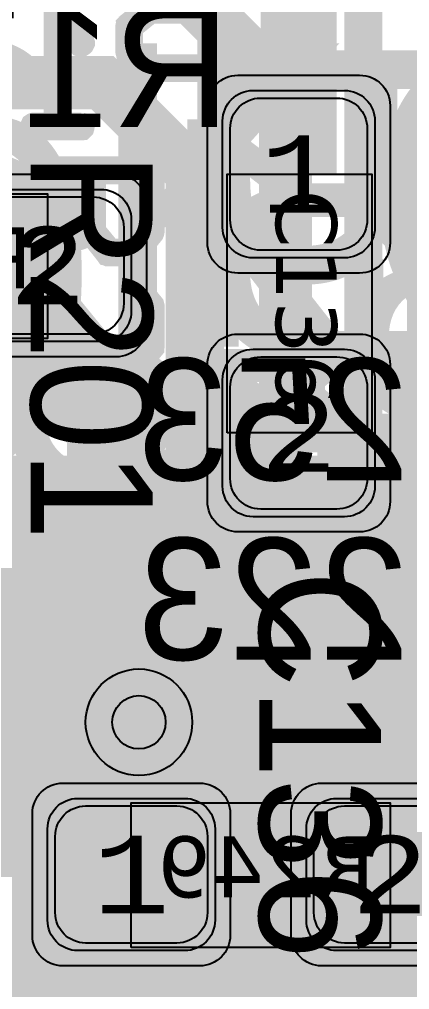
# Model space of a CAD drawing. Extents: x -98 to 119, y -207 to 98.
# Drawn here: x 27.41 to 29.98, y 19.74 to 26.12 of the extents above; entities that cross this region are included whole.
import ezdxf
from ezdxf.enums import TextEntityAlignment as Align

# ---------------------------------------------------------------- set-up
doc = ezdxf.new("R2010")
doc.units = 0
doc.header["$MEASUREMENT"] = 0
for name, color, linetype in [('ASSEMBLY_OUTLINES_BTM', 191, 'CONTINUOUS'), ('ASSEMBLY_OUTLINES_TOP', 102, 'CONTINUOUS'), ('ASSEMBLY_PART_NUMBERS_BTM', 191, 'CONTINUOUS'), ('ASSEMBLY_PART_NUMBERS_TOP', 102, 'CONTINUOUS'), ('ASSEMBLY_REF_DES_BTM', 191, 'CONTINUOUS'), ('ASSEMBLY_REF_DES_TOP', 102, 'CONTINUOUS'), ('BOARD_OUTLINE', 10, 'CONTINUOUS'), ('DRILL_DRAWING', 21, 'CONTINUOUS'), ('GENERATED_SILKSCREEN_BTM', 255, 'CONTINUOUS'), ('GENERATED_SILKSCREEN_TOP', 140, 'CONTINUOUS'), ('MANUFACTURING_OUTLINES', 10, 'CONTINUOUS'), ('PART_PADS_SMD_BTM', 230, 'CONTINUOUS'), ('PART_PADS_SMD_TOP', 150, 'CONTINUOUS'), ('PIN_NUMBERS_BTM', 8, 'CONTINUOUS'), ('PIN_NUMBERS_TOP', 8, 'CONTINUOUS'), ('PLACEMENT_OUTLINES_BTM', 222, 'CONTINUOUS'), ('PLACEMENT_OUTLINES_TOP', 130, 'CONTINUOUS'), ('PLANE_DATA_LAYER_BOTTOM', 230, 'CONTINUOUS'), ('PLANE_DATA_LAYER_TOP', 150, 'CONTINUOUS'), ('PLANE_SHAPES_LAYER_BOTTOM', 230, 'CONTINUOUS'), ('PLANE_SHAPES_LAYER_TOP', 150, 'CONTINUOUS'), ('ROUTE_BORDER', 151, 'CONTINUOUS'), ('SILKSCREEN_OUTLINES_BTM', 211, 'CONTINUOUS'), ('SILKSCREEN_OUTLINES_TOP', 150, 'CONTINUOUS'), ('SILKSCREEN_REF_DES_BTM', 211, 'CONTINUOUS'), ('SILKSCREEN_REF_DES_TOP', 150, 'CONTINUOUS'), ('SOLDERMASK_PADS_BTM', 12, 'CONTINUOUS'), ('SOLDERMASK_PADS_TOP', 180, 'CONTINUOUS'), ('SOLDERPASTE_PADS_BTM', 12, 'CONTINUOUS'), ('SOLDERPASTE_PADS_TOP', 180, 'CONTINUOUS'), ('TRACES_LAYER_BOTTOM', 230, 'CONTINUOUS'), ('TRACES_LAYER_TOP', 150, 'CONTINUOUS'), ('VIA_HOLES_LAYER_BOTTOM', 30, 'CONTINUOUS'), ('VIA_HOLES_LAYER_TOP', 30, 'CONTINUOUS'), ('VIA_PADS_LAYER_BOTTOM', 230, 'CONTINUOUS'), ('VIA_PADS_LAYER_TOP', 150, 'CONTINUOUS')]:
    doc.layers.add(name, color=color, linetype=linetype)
doc.styles.add('COURIER_NEW', font='COUR.TTF')
doc.styles.add('VERDANA', font='verdana.TTF')
doc.styles.add('VERIBEST_GERBER_0', font='txt')

msp = doc.modelspace()

# ---------------------------------------------------------------- hatches: boundary and pattern name
at = {"layer": 'PLANE_DATA_LAYER_BOTTOM'}
h = msp.add_hatch(color=256, dxfattribs=at)
h.paths.add_polyline_path([(-96.5, 0, -1), (96.5, 0, -1)], flags=0)
h.paths.add_polyline_path([(92.251979, -7.43598, 0.72698816), (92.479659, -3.637852, -0.30860979), (92.431259, -3.566904, -0.00963525), (92.431316, -3.563968, 0.00963501), (92.5, -0.000006), (92.5, 0.000001, 0.05332526), (90.407665, 19.562826, -0.05332692), (90.405941, 19.578942), (90.405941, 19.578943, -0.23821791), (90.436919, 19.640273, 0.66175504), (89.584154, 23.221888, -0.29529758), (89.523137, 23.277841, 0.02240102), (87.08146, 31.194059, -0.0862063), (87.076996, 31.219756), (87.076996, 31.219757, -0.21018391), (87.101696, 31.275919, 0.67938251), (85.774921, 34.749845, -0.30186499), (85.705267, 34.797373, 0.04791583), (77.514669, 50.475005, -0.14530744), (77.502324, 50.516585, -0.1239887), (77.511414, 50.552678, 0.60660899), (75.516892, 53.486368, -0.27423899), (75.44586, 53.517962, 0.02152308), (70.565432, 59.806101, -0.17759524), (70.547363, 59.855368), (70.547363, 59.855369, -0.1118333), (70.5548, 59.888203, 0.66175545), (68.116894, 62.64715, -0.29529737), (68.036725, 62.667806, 0.05833458), (51.722715, 76.687749, -0.24933783), (51.689123, 76.750923), (51.689123, 76.750924, -0.06075989), (51.691357, 76.76924, 0.7149664), (48.509213, 78.818582, -0.31487112), (48.42205, 78.81342, 0.02280668), (41.042088, 82.896302, -0.28513695), (40.999698, 82.964591), (40.999698, 82.964596, -0.00424702), (40.999709, 82.965891, 0.64704661), (37.697353, 84.5176, -0.28975486), (37.616734, 84.505806, 0.05294354), (19.031563, 90.52099, -0.30833592), (18.972104, 90.582877, 0.69698225), (15.284156, 91.27756, -0.30833961), (15.206255, 91.241547, 0.02237069), (6.993138, 92.235275, -0.31520437), (6.925536, 92.290658, 0.71588806), (3.14462, 92.496703, -0.31520526), (3.0714, 92.448994, 0.06346806), (-20.215283, 90.264015, -0.32014225), (-20.296827, 90.298428, 0.72963938), (-23.995319, 89.386755, -0.32014403), (-24.051528, 89.318386, 0.01866354), (-30.645576, 87.275991, -0.30986574), (-30.72878, 87.298418, 0.70117084), (-34.249879, 85.978007, -0.00275269), (-34.249874, 85.977168, -0.30685575), (-34.29782, 85.9064, 0.04916641), (-50.410548, 77.556603, -0.32354836), (-50.499711, 77.561018, 0.73921276), (-53.660594, 75.408706, -0.07516987), (-53.657188, 75.386179), (-53.657188, 75.386178, -0.24247942), (-53.68916, 75.324127, 0.01996774), (-59.527063, 70.80098, -0.29848709), (-59.610009, 70.791065, 0.55672441), (-62.5, 69), (-62.5, 68.999999, 0.08270852), (-62.392031, 68.351756, -0.29848757), (-62.412702, 68.270818, 0.06718659), (-78.279974, 49.27977, -0.27781781), (-78.350169, 49.24438, 0.43635087), (-80.5, 47.25), (-80.5, 47.249999, 0.14146633), (-80.192238, 46.184011, -0.14146588), (-80.180512, 46.143397), (-80.180512, 46.143396, -0.13119073), (-80.190652, 46.105416, 0.01929482), (-83.506407, 39.786053, -0.3122068), (-83.581614, 39.742899, 0.43912347), (-85.75, 37.75, 0.20482962), (-85.131688, 36.303992, -0.20483071), (-85.10813, 36.248899), (-85.10813, 36.248898, -0.10091901), (-85.114214, 36.219062, 0.04809776), (-90.466303, 19.289839, -0.31487042), (-90.530154, 19.230281, 0.71496565), (-91.24073, 15.512631, -0.26937831), (-91.202277, 15.446437), (-91.202277, 15.446436, -0.04192983), (-91.203345, 15.433723, 0.01884133), (-92.106444, 8.523669, -0.32827121), (-92.166453, 8.456161, 0.35402801), (-93.75, 6.5), (-93.75, 6.499999, 0.3147083), (-92.438077, 4.622088, -0.31470689), (-92.388093, 4.55054), (-92.388093, 4.550537, -0.01228575), (-92.388185, 4.546794, 0.01229418), (-92.5, 0.00001), (-92.5, -0.000004, 0.05293339), (-90.438132, -19.421494, -0.32940864), (-90.475468, -19.504015, 0.27173254), (-91.5, -21.25, 0.40159771), (-89.586502, -23.248128, -0.32940451), (-89.516056, -23.305059, 0.02130735), (-87.207653, -30.839509, -0.32217733), (-87.232533, -30.924924, 0.23066593), (-88, -32.499999), (-88, -32.5, 0.43149503), (-85.882787, -34.496562, -0.3221788), (-85.807634, -34.544174, 0.04801617), (-77.643233, -50.277018, -0.30387878), (-77.644537, -50.3618, 0.152519), (-78, -51.499999), (-78, -51.5, 0.48198292), (-75.552374, -53.449264, -0.30388342), (-75.473145, -53.479475, 0.02199125), (-70.483925, -59.90214, -0.3186215), (-70.47622, -59.989968, 0.72539906), (-67.952631, -62.834176, -0.31862421), (-67.866344, -62.852281, 0.06239253), (-50.265124, -77.650932, -0.25435623), (-50.230332, -77.714899), (-50.230332, -77.7149, -0.03445317), (-50.231054, -77.725364, 0.03445193), (-50.25, -78), (-50.25, -78.000001, 0.60330822), (-47.119729, -79.649997, -0.29136265), (-47.037917, -79.64725, 0.02294124), (-39.54278, -83.621879, -0.2900128), (-39.499155, -83.690765), (-39.499155, -83.690766, -0.00713035), (-39.499186, -83.692939, 0.00713296), (-39.5, -83.749994), (-39.5, -83.75, 0.65808296), (-36.126004, -85.203319, -0.29776298), (-36.043963, -85.188513, 0.04901634), (-18.771876, -90.575199, -0.30186131), (-18.712566, -90.635139, 0.67938177), (-15.056336, -91.31372, -0.30186438), (-14.979467, -91.279054, 0.02174912), (-6.993138, -92.235275, -0.31520437), (-6.925536, -92.290658, 0.71588806), (-3.14462, -92.496703, -0.31520526), (-3.0714, -92.448994, 0.06250827), (19.869968, -90.340657, -0.3455664), (19.954737, -90.381493, 0.79435682), (23.75, -89.500001), (23.75, -89.499973, 0.00508686), (23.749586, -89.459281, -0.34558849), (23.806159, -89.384097, 0.02146945), (31.383958, -87.013201, -0.31444693), (31.468175, -87.035889, 0.70013084), (35, -85.75), (35, -85.749988, 0.00909926), (34.998675, -85.677212, -0.00905723), (34.998625, -85.674452), (34.998625, -85.674439, -0.3044722), (35.045955, -85.60392, 0.04798546), (50.721249, -77.353765, -0.31444166), (50.808431, -77.356288, 0.61621831), (54, -75.75), (54, -75.749999, 0.06775817), (53.927211, -75.215343, -0.06775352), (53.924438, -75.194974), (53.924438, -75.194973, -0.24153729), (53.95619, -75.13308, 0.02236582), (60.452055, -70.01285, -0.31311155), (60.538488, -70.003709, 0.71009535), (63.344013, -67.475653, -0.09971759), (63.33807, -67.446151), (63.33807, -67.44615, -0.20692806), (63.362073, -67.390635, 0.05820555), (77.187807, -50.973449, -0.31748667), (77.269693, -50.94147, 0.72222414), (79.294241, -47.729048, -0.17387366), (79.276877, -47.680625, -0.13609457), (79.287761, -47.641379, 0.02052348), (82.926938, -40.980152, -0.3530032), (83.013777, -40.939997, 0.48811211), (85.5, -39), (85.5, -38.999999, 0.2400736), (84.675602, -37.381988, -0.24007295), (84.644192, -37.320342), (84.644192, -37.320341, -0.10410562), (84.650658, -37.289623, 0.05054674), (90.411157, -19.546683, -0.32146983), (90.476988, -19.487077, 0.38127918), (92.25, -17.5, 0.2751437), (91.203224, -15.741772, -0.27514249), (91.163342, -15.674784), (91.163342, -15.674783, -0.04255495), (91.164442, -15.661882, 0.02223578), (92.195155, -7.50356, -0.31919634)], flags=0)
at = {"layer": 'PLANE_DATA_LAYER_TOP'}
for points in [[(28.95, 23.05), (28.57792, 22.67792)], [(29.55, 23.05), (29.92208, 22.67792)]]:
    msp.add_hatch(color=256, dxfattribs=at).paths.add_polyline_path(points, is_closed=False, flags=0)
at = {"layer": 'PLANE_SHAPES_LAYER_BOTTOM'}
h = msp.add_hatch(color=256, dxfattribs=at)
h.paths.add_polyline_path([(-96.5, 0, -1), (96.5, 0, -1)], flags=0)
h.paths.add_polyline_path([(-92.5, 0, -1), (92.5, 0, -1)], flags=0)
at = {"layer": 'PLANE_SHAPES_LAYER_TOP'}
h = msp.add_hatch(color=256, dxfattribs=at)
h.paths.add_polyline_path([(-96.31345, 0, -1), (96.81345, 0, -1)], flags=0)
h.paths.add_polyline_path([(-92.25, 0, -1), (92.75, 0, -1)], flags=0)
h = msp.add_hatch(color=256, dxfattribs=at)
h.paths.add_polyline_path([(46.25, -35.15), (43.875, -38), (28.75, -38), (32.25, -34.5), (32.25, -30.5), (35.75, -30.5), (35.75, -27), (14.25, -27), (14.25, -24), (-10, -24), (-10, -18.75), (1.75, -18.75), (1.75, -9.25), (-10, -9.25), (-10, 32.75), (1.75, 32.75), (1.75, 34.25), (20.25, 34.25), (20.25, 25.25), (22.25, 23.25), (34.5, 23.25), (34.5, -26.5), (41.25, -26.5), (41.25, -20.5), (46.25, -20.5)])
h.paths.add_polyline_path([(-8.75, 10.25), (-8.75, 19.5), (1.25, 19.5), (1.25, 10.25)], flags=16)
h.paths.add_polyline_path([(6, 27.25), (6, 29.75), (15.45, 29.75), (15.45, 27.25)], flags=16)
at = {"layer": 'VIA_HOLES_LAYER_BOTTOM'}
h = msp.add_hatch(color=256, dxfattribs=at)
edge = h.paths.add_edge_path()
edge.add_arc((28.2, 21.5), 0.175, 0, 360)
at = {"layer": 'VIA_HOLES_LAYER_TOP'}
h = msp.add_hatch(color=256, dxfattribs=at)
edge = h.paths.add_edge_path()
edge.add_arc((28.2, 21.5), 0.175, 0, 360)

# ---------------------------------------------------------------- linework, layer by layer
at = {"layer": 'ASSEMBLY_OUTLINES_BTM'}
for points in [[(25.9, 24.02), (25.9, 24.97), (27.6, 24.97), (27.6, 24.02)], [(28.15, 20.02), (28.15, 20.97), (29.85, 20.97), (29.85, 20.02)]]:
    msp.add_lwpolyline(points, close=True, dxfattribs=at)
at = {"layer": 'ASSEMBLY_OUTLINES_TOP'}
msp.add_lwpolyline([(28.78, 23.4), (28.78, 25.1), (29.73, 25.1), (29.73, 23.4)], close=True, dxfattribs=at)
at = {"layer": 'BOARD_OUTLINE', "const_width": 0.1}
msp.add_lwpolyline([(-97.5, 0, -1), (97.5, 0, -1)], format="xyb", close=True, dxfattribs=at)
at = {"layer": 'GENERATED_SILKSCREEN_BTM', "const_width": 0.15}
for points in [[(27.674, 26.1924), (27.6772, 26.1892), (27.8332, 25.97), (27.8348, 25.9668), (27.8356, 25.9644), (27.8356, 25.9588), (27.8332, 25.954), (27.8292, 25.95), (27.8244, 25.9468), (27.8188, 25.9452), (27.8156, 25.9452), (27.8132, 25.946), (27.8092, 25.9508), (27.6812, 26.13), (27.6812, 25.4292), (27.8212, 25.4292)], [(27.8212, 25.4292), (27.8276, 25.4276), (27.8316, 25.4244), (27.8332, 25.4188), (27.834, 25.4124), (27.8332, 25.4068), (27.8316, 25.4012), (27.8276, 25.3972), (27.8212, 25.3964), (27.5092, 25.3964), (27.5036, 25.3972), (27.4988, 25.4012), (27.4964, 25.4068), (27.4956, 25.4124), (27.4964, 25.4188), (27.4988, 25.4244), (27.5036, 25.4276), (27.5092, 25.4292), (27.65, 25.4292), (27.65, 26.1804), (27.6508, 26.186), (27.6532, 26.19), (27.6572, 26.1924)], [(28.126, 25.8924), (28.1236, 25.894), (28.1228, 25.898), (28.1212, 25.902), (28.1204, 25.906), (28.1204, 26.0708), (28.1212, 26.0748), (28.1228, 26.0772), (28.1228, 26.0796), (28.1236, 26.0804), (28.1252, 26.0812), (28.126, 26.0828), (28.262, 26.1932)], [(28.6828, 26.1948), (28.6876, 26.1908), (28.6916, 26.186), (28.6932, 26.1804), (28.6932, 25.4124), (28.6916, 25.406), (28.6876, 25.402), (28.6828, 25.3996), (28.6772, 25.3988), (28.6708, 25.3996), (28.6652, 25.402), (28.6612, 25.406), (28.6596, 25.4124), (28.6596, 25.7804), (28.2836, 25.7804), (28.1524, 25.4076), (28.1492, 25.402), (28.1436, 25.3988), (28.138, 25.398), (28.1324, 25.3996), (28.1276, 25.402), (28.1236, 25.406), (28.122, 25.4116), (28.1228, 25.418), (28.254, 25.7908), (28.126, 25.8924)], [(28.6596, 26.1636), (28.2772, 26.1636), (28.1524, 26.0628), (28.1524, 25.914), (28.2772, 25.8124), (28.6596, 25.8124), (28.6596, 26.1636)], [(28.2324, 23.0796), (28.3676, 23.1892), (28.37, 23.1908), (28.3716, 23.1932), (28.3724, 23.1956), (28.3724, 23.198), (28.3716, 23.2036), (28.3684, 23.2092), (28.3644, 23.2132), (28.3596, 23.2164), (28.354, 23.2172), (28.3484, 23.2156), (28.218, 23.1092), (27.9596, 23.1092), (27.8348, 23.21), (27.8348, 23.3588), (27.958, 23.4604), (28.0908, 23.4604), (28.0972, 23.462), (28.1012, 23.4652), (28.1036, 23.4708), (28.1044, 23.4764), (28.1036, 23.482), (28.1012, 23.4868), (28.0972, 23.4908), (28.0908, 23.4924), (27.958, 23.4924), (27.8348, 23.594), (27.8348, 23.7428), (27.9596, 23.8436), (28.218, 23.8436), (28.3484, 23.7372), (28.354, 23.7356), (28.3596, 23.7364), (28.3644, 23.7388), (28.3684, 23.7436), (28.3716, 23.7484), (28.3724, 23.754), (28.3724, 23.7572), (28.3716, 23.7596), (28.37, 23.762), (28.3676, 23.7636), (28.2324, 23.8732), (28.23, 23.874), (28.2276, 23.8748), (28.2268, 23.8756), (28.2236, 23.8764), (27.954, 23.8764), (27.95, 23.8756), (27.9484, 23.8748), (27.9468, 23.874), (27.9436, 23.8732), (27.8084, 23.7636), (27.806, 23.7596), (27.8052, 23.7564), (27.8036, 23.754), (27.8028, 23.7508), (27.8028, 23.586), (27.8036, 23.5836), (27.8052, 23.578), (27.806, 23.574), (27.8084, 23.5724), (27.926, 23.4764), (27.8084, 23.3804), (27.8076, 23.3788), (27.806, 23.3772), (27.8052, 23.3764), (27.8052, 23.3748), (27.8036, 23.3692), (27.8028, 23.3668), (27.8028, 23.202), (27.8036, 23.198), (27.8052, 23.1948), (27.806, 23.1916), (27.8084, 23.1892), (27.9436, 23.0796), (27.9468, 23.078), (27.9476, 23.0772), (27.95, 23.0772), (27.9508, 23.0764), (27.9516, 23.0764), (27.954, 23.0764), (28.2236, 23.0764), (28.2268, 23.0772), (28.23, 23.078), (28.2324, 23.0796)], [(28.9796, 23.6012), (28.9828, 23.6004), (28.9852, 23.5996), (28.9884, 23.598), (29.0972, 23.51), (29.0972, 23.8436), (28.5748, 23.8436), (28.5692, 23.8452), (28.5644, 23.8484), (28.562, 23.854), (28.5612, 23.8596), (28.562, 23.866), (28.5644, 23.8708), (28.5692, 23.8748), (28.5748, 23.8764), (29.1148, 23.8764), (29.1204, 23.8748), (29.1252, 23.8708), (29.1292, 23.866), (29.1308, 23.8604), (29.1308, 23.4756), (29.13, 23.47), (29.1276, 23.466), (29.1244, 23.4636), (29.1188, 23.462), (29.1156, 23.4604), (29.1116, 23.4596), (29.1076, 23.4604), (29.1044, 23.4628), (28.974, 23.5692), (28.7156, 23.5692), (28.5908, 23.4676), (28.5908, 23.21), (28.7156, 23.11), (28.974, 23.11), (29.1044, 23.2156), (29.11, 23.218), (29.1148, 23.218), (29.1204, 23.2148), (29.1244, 23.2108), (29.1276, 23.2052), (29.1292, 23.1996), (29.1284, 23.1964), (29.1276, 23.194), (29.126, 23.1916), (29.1236, 23.19), (28.9884, 23.0796), (28.986, 23.078), (28.9828, 23.078), (28.9796, 23.0764), (28.71, 23.0764), (28.7084, 23.0764), (28.7068, 23.0772), (28.706, 23.0772), (28.7044, 23.078), (28.7028, 23.078), (28.6996, 23.0796), (28.5644, 23.19), (28.562, 23.1924), (28.5612, 23.194), (28.5596, 23.1988), (28.5588, 23.202), (28.5588, 23.4756), (28.5596, 23.4788), (28.5612, 23.4836), (28.5612, 23.4852), (28.5628, 23.486), (28.5636, 23.4876), (28.5644, 23.4892), (28.6996, 23.598), (28.7036, 23.5996), (28.7068, 23.6004), (28.71, 23.6012), (28.9796, 23.6012)], [(29.4548, 23.8732), (29.3204, 23.7636), (29.318, 23.7596), (29.3172, 23.7564), (29.3156, 23.754), (29.3148, 23.7508), (29.3148, 23.6412), (29.3156, 23.638), (29.3172, 23.6332), (29.318, 23.6292), (29.3204, 23.6276), (29.8532, 23.1948), (29.8532, 23.1092), (29.3308, 23.1092), (29.3252, 23.1076), (29.3204, 23.1044), (29.318, 23.0988), (29.3172, 23.0924), (29.318, 23.0868), (29.3204, 23.0812), (29.3252, 23.078), (29.3308, 23.0764), (29.87, 23.0764), (29.8764, 23.078), (29.8804, 23.082), (29.8844, 23.086), (29.886, 23.0924), (29.886, 23.202), (29.8852, 23.2044), (29.8836, 23.21), (29.882, 23.2124), (29.8812, 23.214), (29.8788, 23.2156), (29.3468, 23.6492), (29.3468, 23.7428), (29.4716, 23.8436), (29.73, 23.8436), (29.8604, 23.7372), (29.866, 23.7356), (29.8716, 23.7364), (29.8764, 23.7388), (29.8804, 23.7436), (29.8828, 23.7484), (29.8836, 23.754), (29.8828, 23.7596), (29.8812, 23.762), (29.8788, 23.7636), (29.7444, 23.8732), (29.7412, 23.874), (29.7396, 23.8748), (29.738, 23.8756), (29.7348, 23.8764), (29.4652, 23.8764), (29.462, 23.8756), (29.4604, 23.8748), (29.458, 23.874), (29.4548, 23.8732)], [(28.6988, 22.6932), (28.5644, 22.5836), (28.562, 22.5796), (28.5612, 22.5764), (28.5596, 22.574), (28.5588, 22.5708), (28.5588, 22.4612), (28.5596, 22.458), (28.5612, 22.4532), (28.562, 22.4492), (28.5644, 22.4476), (29.0972, 22.0148), (29.0972, 21.9292), (28.5748, 21.9292), (28.5692, 21.9276), (28.5644, 21.9244), (28.562, 21.9188), (28.5612, 21.9124), (28.562, 21.9068), (28.5644, 21.9012), (28.5692, 21.898), (28.5748, 21.8964), (29.114, 21.8964), (29.1204, 21.898), (29.1244, 21.902), (29.1284, 21.906), (29.13, 21.9124), (29.13, 22.022), (29.1292, 22.0244), (29.1276, 22.03), (29.126, 22.0324), (29.1252, 22.034), (29.1228, 22.0356), (28.5908, 22.4692), (28.5908, 22.5628), (28.7156, 22.6636), (28.974, 22.6636), (29.1044, 22.5572), (29.11, 22.5556), (29.1156, 22.5564), (29.1204, 22.5588), (29.1244, 22.5636), (29.1268, 22.5684), (29.1276, 22.574), (29.1268, 22.5796), (29.1252, 22.582), (29.1228, 22.5836), (28.9884, 22.6932), (28.9852, 22.694), (28.9836, 22.6948), (28.982, 22.6956), (28.9788, 22.6964), (28.7092, 22.6964), (28.706, 22.6956), (28.7044, 22.6948), (28.702, 22.694), (28.6988, 22.6932)], [(29.4548, 22.6932), (29.3204, 22.5836), (29.318, 22.5796), (29.3172, 22.5764), (29.3156, 22.574), (29.3148, 22.5708), (29.3148, 22.4612), (29.3156, 22.458), (29.3172, 22.4532), (29.318, 22.4492), (29.3204, 22.4476), (29.8532, 22.0148), (29.8532, 21.9292), (29.3308, 21.9292), (29.3252, 21.9276), (29.3204, 21.9244), (29.318, 21.9188), (29.3172, 21.9124), (29.318, 21.9068), (29.3204, 21.9012), (29.3252, 21.898), (29.3308, 21.8964), (29.87, 21.8964), (29.8764, 21.898), (29.8804, 21.902), (29.8844, 21.906), (29.886, 21.9124), (29.886, 22.022), (29.8852, 22.0244), (29.8836, 22.03), (29.882, 22.0324), (29.8812, 22.034), (29.8788, 22.0356), (29.3468, 22.4692), (29.3468, 22.5628), (29.4716, 22.6636), (29.73, 22.6636), (29.8604, 22.5572), (29.866, 22.5556), (29.8716, 22.5564), (29.8764, 22.5588), (29.8804, 22.5636), (29.8828, 22.5684), (29.8836, 22.574), (29.8828, 22.5796), (29.8812, 22.582), (29.8788, 22.5836), (29.7444, 22.6932), (29.7412, 22.694), (29.7396, 22.6948), (29.738, 22.6956), (29.7348, 22.6964), (29.4652, 22.6964), (29.462, 22.6956), (29.4604, 22.6948), (29.458, 22.694), (29.4548, 22.6932)]]:
    msp.add_lwpolyline(points, dxfattribs=at)
for points in [[(28.372405, 22.573999), (28.371605, 22.568399, -0.16227766), (28.371604, 22.568396), (28.368404, 22.563597), (28.364404, 22.558797, -0.23606798), (28.3644, 22.558795), (28.359604, 22.556397, -0.18452755), (28.359601, 22.556395), (28.354001, 22.555595, -0.09541457), (28.353999, 22.555595), (28.348399, 22.557195, -0.18452755), (28.348396, 22.557197), (28.217998, 22.663595), (27.959602, 22.663595), (27.834805, 22.562798), (27.834805, 22.414002), (27.958002, 22.312405), (28.090799, 22.312405, -0.09901951), (28.090801, 22.312405), (28.0972, 22.310805, -0.21337681), (28.097204, 22.310804), (28.101204, 22.306804, -0.21337681), (28.101205, 22.3068), (28.103603, 22.302004, -0.18452755), (28.103605, 22.302001), (28.104405, 22.296401), (28.104405, 22.296399), (28.103605, 22.290799), (28.103605, 22.290798), (28.101205, 22.285198, -0.2052577), (28.101202, 22.285195), (28.097204, 22.281996, -0.16227766), (28.097201, 22.281995), (28.090801, 22.280395, -0.09901951), (28.090799, 22.280395), (27.958002, 22.280395), (27.834805, 22.178798), (27.834805, 22.030002), (27.959602, 21.929205), (28.217998, 21.929205), (28.348396, 22.035603, -0.18452755), (28.348399, 22.035605), (28.353999, 22.037205, -0.09901951), (28.354001, 22.037205), (28.359601, 22.036405, -0.11199109), (28.359603, 22.036404), (28.364401, 22.033205, -0.16227766), (28.364404, 22.033204), (28.368404, 22.029204, -0.21337681), (28.368405, 22.0292), (28.371603, 22.023604, -0.18452755), (28.371605, 22.023601), (28.372405, 22.018001), (28.372405, 22.015598), (28.371605, 22.013198, -0.16227766), (28.371603, 22.013196), (28.370004, 22.010797, -0.07106781), (28.370003, 22.010796), (28.367603, 22.009196), (28.258714, 21.920925, 0.00000832), (28.2587, 21.920927), (28.367597, 22.009204), (28.369996, 22.010804), (28.371595, 22.013202), (28.372395, 22.015602), (28.372395, 22.017999), (28.371595, 22.023599), (28.371595, 22.0236), (28.368398, 22.029195, -0.11199109), (28.368396, 22.029196), (28.364396, 22.033196, -0.04938899), (28.364396, 22.033197), (28.359598, 22.036395), (28.354, 22.037195), (28.348402, 22.035595), (28.218003, 21.929196, -0.16227766), (28.218, 21.929195), (27.9596, 21.929195, -0.16227766), (27.959597, 21.929196), (27.834797, 22.029996, -0.23606798), (27.834795, 22.03), (27.834795, 22.1788, -0.23606798), (27.834797, 22.178804), (27.957997, 22.280404, -0.16227766), (27.958, 22.280405), (28.090799, 22.280405), (28.097198, 22.282005), (28.101195, 22.285203), (28.103595, 22.290802), (28.104395, 22.2964), (28.103595, 22.301999), (28.103595, 22.302), (28.101197, 22.306795, -0.07106781), (28.101196, 22.306796), (28.097196, 22.310796), (28.090799, 22.312395), (27.958, 22.312395, -0.16227766), (27.957997, 22.312396), (27.834797, 22.413996, -0.23606798), (27.834795, 22.414), (27.834795, 22.5628, -0.23606798), (27.834797, 22.562804), (27.959597, 22.663604, -0.16227766), (27.9596, 22.663605), (28.218, 22.663605, -0.16227766), (28.218003, 22.663604), (28.348402, 22.557205), (28.354, 22.555605), (28.359599, 22.556405, -0.04938899), (28.3596, 22.556405), (28.364396, 22.558803), (28.368396, 22.563603), (28.371595, 22.568402), (28.372395, 22.574001), (28.372395, 22.577198), (28.371595, 22.579598), (28.371595, 22.579599), (28.369996, 22.581996), (28.367597, 22.583596), (28.232398, 22.693195), (28.229998, 22.693995), (28.227599, 22.694795, -0.16227766), (28.227596, 22.694796), (28.226796, 22.695596), (28.223599, 22.696395), (27.954001, 22.696395), (27.950001, 22.695595, -0.04938899), (27.95, 22.695595), (27.948403, 22.694796, -0.04938899), (27.948402, 22.694796), (27.946804, 22.693997, -0.18452755), (27.946801, 22.693995), (27.943602, 22.693195), (27.808404, 22.583597), (27.806005, 22.579598), (27.805205, 22.576399, -0.16227766), (27.805204, 22.576396), (27.803605, 22.573998), (27.802805, 22.570799), (27.802805, 22.406002), (27.803605, 22.403602), (27.803605, 22.403601), (27.805205, 22.398002, -0.04938899), (27.805205, 22.398001), (27.806005, 22.394003), (27.808403, 22.392404), (27.926003, 22.296404, -0.5), (27.926003, 22.296396), (27.808403, 22.200396), (27.807605, 22.1988, -0.21337681), (27.807604, 22.198796), (27.805205, 22.196397), (27.805205, 22.194799), (27.803605, 22.189199), (27.803605, 22.189198), (27.802805, 22.186798), (27.802805, 22.022001), (27.803605, 22.018001), (27.803605, 22.018), (27.805203, 22.014804, -0.18452755), (27.805205, 22.014801), (27.806004, 22.011604), (27.808404, 22.009204, -0.07106781), (27.808405, 22.009203), (27.943603, 21.899604, -0.07106781), (27.943604, 21.899603), (27.946799, 21.898005, -0.261745), (27.946804, 21.898004), (27.947603, 21.897205), (27.949998, 21.897205, -0.36246461), (27.950004, 21.897204), (27.950803, 21.896405), (28.046742, 21.896405, 0.00001639), (28.046716, 21.896395), (27.950802, 21.896395, -0.36246461), (27.950796, 21.896396), (27.949997, 21.897195), (27.947602, 21.897195, -0.36246461), (27.947596, 21.897196), (27.946796, 21.897996, -0.07106781), (27.946795, 21.897997), (27.9436, 21.899595, -0.16227766), (27.943597, 21.899596), (27.808399, 22.009195, -0.16227766), (27.808396, 22.009196), (27.805996, 22.011596, -0.16227766), (27.805995, 22.011599), (27.805195, 22.014799), (27.805195, 22.0148), (27.803597, 22.017996, -0.18452755), (27.803595, 22.017999), (27.802795, 22.021999), (27.802795, 22.186802), (27.803595, 22.189202, -0.07106781), (27.803596, 22.189203), (27.805195, 22.194801), (27.805195, 22.1964, -0.21337681), (27.805196, 22.196404), (27.807596, 22.198804, -0.07106781), (27.807597, 22.198805), (27.808395, 22.2004, -0.23606798), (27.808397, 22.200404), (27.925992, 22.2964), (27.808397, 22.392396), (27.805998, 22.393995, -0.25345055), (27.805995, 22.393999), (27.805195, 22.397999), (27.803596, 22.403597, -0.07106781), (27.803595, 22.403598), (27.802795, 22.405998), (27.802795, 22.570801), (27.803595, 22.574001, -0.16227766), (27.803596, 22.574004), (27.805195, 22.576402), (27.805995, 22.579601, -0.11199109), (27.805996, 22.579603), (27.808395, 22.583602, -0.16227766), (27.808397, 22.583604), (27.943596, 22.693203, -0.18452755), (27.943599, 22.693205), (27.946799, 22.694005, -0.04938899), (27.9468, 22.694005), (27.948397, 22.694804, -0.04938899), (27.948398, 22.694804), (27.949996, 22.695603, -0.18452755), (27.949999, 22.695605), (27.953999, 22.696405, -0.09901951), (27.954001, 22.696405), (28.223599, 22.696405, -0.09901951), (28.223601, 22.696405), (28.2268, 22.695605, -0.21337681), (28.226804, 22.695604), (28.227604, 22.694805), (28.230002, 22.694005), (28.232402, 22.693205, -0.16227766), (28.232404, 22.693203), (28.367603, 22.583604), (28.370003, 22.582004, -0.07106781), (28.370004, 22.582003), (28.371603, 22.579604, -0.16227766), (28.371605, 22.579602), (28.372405, 22.577202), (28.372405, 22.573999)], [(29.283844, 20.970005, 0.00001164), (29.283836, 20.969995), (28.716164, 20.969995, 0.00001164), (28.716156, 20.970005), (29.283844, 20.970005)], [(29.292098, 20.019995), (28.707902, 20.019995, 0.00001223), (28.707911, 20.020005), (29.292089, 20.020005, 0.00001223), (29.292098, 20.019995)]]:
    msp.add_lwpolyline(points, format="xyb", dxfattribs=at)
at = {"layer": 'GENERATED_SILKSCREEN_TOP', "const_width": 0.15}
for points in [[(27.9892, 24.5752), (27.9908, 24.5728), (27.9948, 24.572), (27.9988, 24.5696), (28.0028, 24.5696), (28.1676, 24.5696), (28.1716, 24.5696), (28.174, 24.572), (28.1764, 24.572), (28.1772, 24.5728), (28.178, 24.5736), (28.1804, 24.5752), (28.29, 24.7112), (28.2916, 24.7152), (28.2924, 24.7176), (28.2932, 24.7216), (28.2932, 25.1248), (28.2916, 25.132), (28.2876, 25.136), (28.2836, 25.1408), (28.2772, 25.1424), (27.5092, 25.1424), (27.5028, 25.1408), (27.4988, 25.1368), (27.4964, 25.132), (27.4956, 25.1264), (27.4964, 25.12), (27.4988, 25.1144), (27.5028, 25.1104), (27.5092, 25.1088), (27.8772, 25.1088), (27.8772, 24.7328), (27.5044, 24.6016), (27.4988, 24.5984), (27.4956, 24.5928), (27.4948, 24.5864), (27.4964, 24.5816), (27.4996, 24.5768), (27.5036, 24.5728), (27.5084, 24.5704), (27.5148, 24.572), (27.8876, 24.7032), (27.9892, 24.5752)], [(28.2604, 25.1088), (28.2604, 24.7256), (28.1596, 24.6016), (28.0108, 24.6016), (27.9092, 24.7256), (27.9092, 25.1088), (28.2604, 25.1088)], [(28.29, 23.9544), (28.1804, 23.82), (28.1764, 23.8176), (28.1732, 23.8168), (28.1708, 23.8152), (28.1676, 23.8144), (28.058, 23.8144), (28.0556, 23.8152), (28.05, 23.8168), (28.046, 23.8176), (28.0444, 23.82), (27.6116, 24.3528), (27.526, 24.3528), (27.526, 23.8304), (27.5244, 23.8248), (27.5212, 23.82), (27.5156, 23.8176), (27.5092, 23.8168), (27.5036, 23.8176), (27.498, 23.82), (27.4948, 23.8248), (27.4932, 23.8304), (27.4932, 24.3696), (27.4948, 24.376), (27.4988, 24.38), (27.5036, 24.384), (27.5092, 24.3856), (27.6188, 24.3856), (27.6212, 24.3848), (27.6268, 24.3832), (27.6292, 24.3816), (27.6308, 24.38), (27.6324, 24.3784), (28.066, 23.8464), (28.1596, 23.8464), (28.2604, 23.9712), (28.2604, 24.2296), (28.154, 24.36), (28.1524, 24.3656), (28.1532, 24.3704), (28.1556, 24.376), (28.1604, 24.3792), (28.166, 24.3824), (28.1716, 24.3832), (28.1764, 24.3824), (28.1804, 24.3784), (28.29, 24.244), (28.2908, 24.2408), (28.2916, 24.2384), (28.2924, 24.2376), (28.2932, 24.2344), (28.2932, 23.9648), (28.2924, 23.9616), (28.2924, 23.9608), (28.2916, 23.96), (28.2908, 23.9576), (28.29, 23.9544)], [(28.1804, 23.6224), (28.29, 23.488), (28.2908, 23.4848), (28.2916, 23.4824), (28.2924, 23.4816), (28.2932, 23.4784), (28.2932, 23.2088), (28.2924, 23.2056), (28.2924, 23.2048), (28.2916, 23.204), (28.2908, 23.2016), (28.29, 23.1984), (28.1804, 23.064), (28.1772, 23.0616), (28.1732, 23.0608), (28.1708, 23.0592), (28.1676, 23.0584), (27.6188, 23.0584), (27.6164, 23.0592), (27.6108, 23.0608), (27.6092, 23.0616), (27.606, 23.064), (27.4964, 23.1984), (27.4956, 23.2016), (27.4948, 23.2032), (27.494, 23.2048), (27.4932, 23.2064), (27.4932, 23.2088), (27.4932, 23.4784), (27.494, 23.4816), (27.4948, 23.4848), (27.4964, 23.488), (27.606, 23.6224), (27.6076, 23.624), (27.6084, 23.6256), (27.6108, 23.6272), (27.6164, 23.6288), (27.6188, 23.6296), (28.1676, 23.6296), (28.1708, 23.6288), (28.1732, 23.6272), (28.1764, 23.6256), (28.1804, 23.6224)], [(28.1596, 23.5968), (27.6268, 23.5968), (27.5868, 23.5496), (28.218, 23.1624), (28.2604, 23.2152), (28.2604, 23.4736), (28.1596, 23.5968)], [(27.566, 23.524), (27.526, 23.4736), (27.526, 23.2152), (27.6268, 23.0904), (28.1596, 23.0904), (28.1972, 23.1376), (27.566, 23.524)], [(27.526, 22.7584), (27.5252, 22.7648), (27.5212, 22.768), (27.5156, 22.7704), (27.5092, 22.7712), (27.5036, 22.7704), (27.498, 22.768), (27.494, 22.7648), (27.4932, 22.7584), (27.4932, 22.4464), (27.494, 22.4408), (27.498, 22.436), (27.5036, 22.4336), (27.5092, 22.4328), (27.5156, 22.4336), (27.5212, 22.436), (27.5252, 22.4408), (27.526, 22.4464), (27.526, 22.5872), (28.2772, 22.5872), (28.2828, 22.588), (28.2868, 22.5904), (28.2892, 22.5944), (28.29, 22.6), (28.2908, 22.604), (28.2908, 22.608), (28.2892, 22.6112), (28.286, 22.6144), (28.0668, 22.7704), (28.0612, 22.7728), (28.0564, 22.7728), (28.0508, 22.7704), (28.0468, 22.7664), (28.0436, 22.7616), (28.042, 22.756), (28.0436, 22.7504), (28.0476, 22.7464), (28.2268, 22.6184), (27.526, 22.6184), (27.526, 22.7584)], [(28.9964, 22.25), (29.106, 22.3844), (29.1084, 22.3884), (29.1116, 22.3892), (29.1148, 22.3908), (29.1188, 22.3916), (29.6676, 22.3916), (29.6716, 22.3908), (29.6748, 22.3892), (29.6772, 22.3876), (29.678, 22.3868), (29.6804, 22.3844), (29.79, 22.25), (29.7908, 22.2476), (29.7916, 22.2452), (29.7924, 22.2444), (29.7932, 22.2412), (29.7932, 21.9716), (29.7924, 21.9676), (29.7916, 21.966), (29.7908, 21.9636), (29.79, 21.9612), (29.6804, 21.826), (29.6764, 21.8228), (29.67, 21.8212), (29.666, 21.822), (29.662, 21.8236), (29.658, 21.826), (29.6548, 21.83), (29.6524, 21.834), (29.6516, 21.838), (29.6516, 21.842), (29.654, 21.8452), (29.7604, 21.9772), (29.7604, 22.2356), (29.6596, 22.3588), (29.1268, 22.3588), (29.026, 22.2356), (29.026, 21.9772), (29.1324, 21.8452), (29.1348, 21.842), (29.1348, 21.838), (29.134, 21.834), (29.1316, 21.83), (29.1284, 21.826), (29.1244, 21.8236), (29.1204, 21.822), (29.1148, 21.8212), (29.11, 21.8228), (29.106, 21.826), (28.9964, 21.9612), (28.9948, 21.9644), (28.994, 21.9652), (28.994, 21.9676), (28.994, 21.9684), (28.9932, 21.9692), (28.9932, 21.9716), (28.9932, 22.2412), (28.994, 22.2444), (28.9948, 22.2476), (28.9964, 22.25)], [(29.026, 21.522), (29.0252, 21.5284), (29.0212, 21.5316), (29.0156, 21.534), (29.0092, 21.5348), (29.0036, 21.534), (28.998, 21.5316), (28.994, 21.5284), (28.9932, 21.522), (28.9932, 21.21), (28.994, 21.2044), (28.998, 21.1996), (29.0036, 21.1972), (29.0092, 21.1964), (29.0156, 21.1972), (29.0212, 21.1996), (29.0252, 21.2044), (29.026, 21.21), (29.026, 21.3508), (29.7772, 21.3508), (29.7828, 21.3516), (29.7868, 21.354), (29.7892, 21.358), (29.79, 21.3636), (29.7908, 21.3676), (29.7908, 21.3716), (29.7892, 21.3748), (29.786, 21.378), (29.5668, 21.534), (29.5612, 21.5364), (29.5564, 21.5364), (29.5508, 21.534), (29.5468, 21.53), (29.5436, 21.5252), (29.542, 21.5196), (29.5436, 21.514), (29.5476, 21.51), (29.7268, 21.382), (29.026, 21.382), (29.026, 21.522)], [(28.9964, 20.7676), (29.106, 20.9028), (29.11, 20.9068), (29.1124, 20.9076), (29.1148, 20.9076), (29.1204, 20.9068), (29.126, 20.9036), (29.1308, 20.8996), (29.1332, 20.8948), (29.134, 20.8892), (29.1324, 20.8836), (29.026, 20.7532), (29.026, 20.4948), (29.1268, 20.37), (29.2756, 20.37), (29.3772, 20.4932), (29.3772, 20.626), (29.3788, 20.6324), (29.382, 20.6364), (29.3876, 20.6388), (29.3932, 20.6396), (29.3988, 20.6388), (29.4044, 20.6364), (29.4076, 20.6324), (29.4092, 20.626), (29.4092, 20.4932), (29.5108, 20.37), (29.6596, 20.37), (29.7604, 20.4948), (29.7604, 20.7532), (29.654, 20.8836), (29.6524, 20.8892), (29.6532, 20.8948), (29.6556, 20.8996), (29.6604, 20.9036), (29.666, 20.9068), (29.6716, 20.9076), (29.674, 20.9076), (29.6764, 20.9068), (29.6804, 20.9028), (29.79, 20.7676), (29.7908, 20.7652), (29.7916, 20.7628), (29.7924, 20.762), (29.7932, 20.7588), (29.7932, 20.4892), (29.7924, 20.4852), (29.7916, 20.4836), (29.7908, 20.4812), (29.79, 20.4788), (29.6804, 20.3436), (29.6772, 20.3412), (29.6732, 20.3404), (29.6708, 20.3388), (29.6676, 20.338), (29.5028, 20.338), (29.5004, 20.3388), (29.4948, 20.3404), (29.4916, 20.3412), (29.4892, 20.3436), (29.3932, 20.4612), (29.2972, 20.3436), (29.2956, 20.3428), (29.294, 20.3412), (29.2932, 20.3404), (29.2916, 20.3404), (29.286, 20.3388), (29.2836, 20.338), (29.1188, 20.338), (29.1148, 20.3388), (29.1116, 20.3404), (29.1084, 20.3412), (29.106, 20.3436), (28.9964, 20.4788), (28.9948, 20.482), (28.994, 20.4828), (28.994, 20.4852), (28.994, 20.486), (28.9932, 20.4868), (28.9932, 20.4892), (28.9932, 20.7588), (28.994, 20.762), (28.9948, 20.7652), (28.9964, 20.7676)], [(29.106, 19.5876), (28.9964, 19.722), (28.9948, 19.726), (28.994, 19.7268), (28.994, 19.7284), (28.994, 19.73), (28.9932, 19.7308), (28.9932, 19.7324), (28.9932, 20.002), (28.994, 20.0052), (28.9948, 20.0084), (28.9964, 20.0116), (29.106, 20.146), (29.1076, 20.1476), (29.1084, 20.1492), (29.1108, 20.1508), (29.1164, 20.1524), (29.1188, 20.1532), (29.6676, 20.1532), (29.6716, 20.1524), (29.6748, 20.1508), (29.6772, 20.1492), (29.678, 20.1476), (29.6804, 20.146), (29.79, 20.0116), (29.7908, 20.0084), (29.7916, 20.006), (29.7924, 20.0052), (29.7932, 20.002), (29.7932, 19.7324), (29.7924, 19.7292), (29.7924, 19.7284), (29.7916, 19.7276), (29.7908, 19.7252), (29.79, 19.722)], [(29.3308, 20.1204), (29.1268, 20.1204), (29.026, 19.9972), (29.026, 19.7388), (29.1268, 19.614), (29.3308, 19.614), (29.4324, 19.7388), (29.4324, 19.9972), (29.3308, 20.1204)], [(29.654, 19.6068), (29.7604, 19.738), (29.7604, 19.9972), (29.6596, 20.1204), (29.3724, 20.1204), (29.4612, 20.0116), (29.462, 20.0084), (29.4628, 20.0068), (29.4628, 20.006), (29.4636, 20.006), (29.4644, 20.002), (29.4644, 19.7324), (29.4636, 19.7292), (29.4628, 19.7284), (29.4628, 19.7276), (29.462, 19.7252), (29.4612, 19.722), (29.3524, 19.5876)], [(29.79, 19.722), (29.6804, 19.5876)]]:
    msp.add_lwpolyline(points, dxfattribs=at)
for points in [[(28.780005, 23.966164, 0.00001164), (28.779995, 23.966156), (28.779995, 24.533844, 0.00001164), (28.780005, 24.533836), (28.780005, 23.966164)], [(29.730005, 23.957902, 0.00001223), (29.729995, 23.957911), (29.729995, 24.542089, 0.00001223), (29.730005, 24.542098), (29.730005, 23.957902)]]:
    msp.add_lwpolyline(points, format="xyb", dxfattribs=at)
at = {"layer": 'MANUFACTURING_OUTLINES'}
msp.add_circle((0, 0), 97.575405, dxfattribs=at)
at = {"layer": 'PART_PADS_SMD_BTM'}
for points in [[(27.05, 24.8, -0.41421356), (27.25, 25), (27.95, 25, -0.41421356), (28.15, 24.8), (28.15, 24.2, -0.41421356), (27.95, 24), (27.25, 24, -0.41421356), (27.05, 24.2)], [(27.6, 20.8, -0.41421356), (27.8, 21), (28.5, 21, -0.41421356), (28.7, 20.8), (28.7, 20.2, -0.41421356), (28.5, 20), (27.8, 20, -0.41421356), (27.6, 20.2)], [(29.3, 20.8, -0.41421356), (29.5, 21), (30.2, 21, -0.41421356), (30.4, 20.8), (30.4, 20.2, -0.41421356), (30.2, 20), (29.5, 20, -0.41421356), (29.3, 20.2)]]:
    msp.add_lwpolyline(points, format="xyb", close=True, dxfattribs=at)
at = {"layer": 'PART_PADS_SMD_TOP'}
for points in [[(29.55, 25.65, -0.41421356), (29.75, 25.45), (29.75, 24.75, -0.41421356), (29.55, 24.55), (28.95, 24.55, -0.41421356), (28.75, 24.75), (28.75, 25.45, -0.41421356), (28.95, 25.65)], [(29.55, 23.95, -0.41421356), (29.75, 23.75), (29.75, 23.05, -0.41421356), (29.55, 22.85), (28.95, 22.85, -0.41421356), (28.75, 23.05), (28.75, 23.75, -0.41421356), (28.95, 23.95)]]:
    msp.add_lwpolyline(points, format="xyb", close=True, dxfattribs=at)
at = {"layer": 'PLACEMENT_OUTLINES_BTM'}
for points in [[(25.9, 24.02), (25.9, 24.97), (27.6, 24.97), (27.6, 24.02)], [(28.15, 20.02), (28.15, 20.97), (29.85, 20.97), (29.85, 20.02)]]:
    msp.add_lwpolyline(points, close=True, dxfattribs=at)
at = {"layer": 'PLACEMENT_OUTLINES_TOP'}
msp.add_lwpolyline([(28.78, 23.4), (28.78, 25.1), (29.73, 25.1), (29.73, 23.4)], close=True, dxfattribs=at)
at = {"layer": 'PLANE_DATA_LAYER_TOP', "const_width": 0.25}
for points in [[(28.95, 23.05), (28.57792, 22.67792)], [(29.55, 23.05), (29.92208, 22.67792)], [(30.45, 23.05), (30.07792, 22.67792)], [(26.8, 22.9), (27.3262, 22.9)]]:
    msp.add_lwpolyline(points, dxfattribs=at)
at = {"layer": 'ROUTE_BORDER'}
msp.add_circle((0, 0), 96.5, dxfattribs=at)
at = {"layer": 'SILKSCREEN_OUTLINES_BTM'}
for points in [[(25.9, 24.02), (25.9, 24.97), (27.6, 24.97), (27.6, 24.02)], [(28.15, 20.02), (28.15, 20.97), (29.85, 20.97), (29.85, 20.02)]]:
    msp.add_lwpolyline(points, close=True, dxfattribs=at)
at = {"layer": 'SILKSCREEN_OUTLINES_TOP'}
msp.add_lwpolyline([(28.78, 23.4), (28.78, 25.1), (29.73, 25.1), (29.73, 23.4)], close=True, dxfattribs=at)
at = {"layer": 'SOLDERMASK_PADS_BTM'}
for points in [[(26.95, 24.9, -0.41421356), (27.15, 25.1), (28.05, 25.1, -0.41421356), (28.25, 24.9), (28.25, 24.1, -0.41421356), (28.05, 23.9), (27.15, 23.9, -0.41421356), (26.95, 24.1)], [(27.5, 20.9, -0.41421356), (27.7, 21.1), (28.6, 21.1, -0.41421356), (28.8, 20.9), (28.8, 20.1, -0.41421356), (28.6, 19.9), (27.7, 19.9, -0.41421356), (27.5, 20.1)], [(29.2, 20.9, -0.41421356), (29.4, 21.1), (30.3, 21.1, -0.41421356), (30.5, 20.9), (30.5, 20.1, -0.41421356), (30.3, 19.9), (29.4, 19.9, -0.41421356), (29.2, 20.1)]]:
    msp.add_lwpolyline(points, format="xyb", close=True, dxfattribs=at)
at = {"layer": 'SOLDERMASK_PADS_TOP'}
for points in [[(29.65, 25.75, -0.41421356), (29.85, 25.55), (29.85, 24.65, -0.41421356), (29.65, 24.45), (28.85, 24.45, -0.41421356), (28.65, 24.65), (28.65, 25.55, -0.41421356), (28.85, 25.75)], [(29.65, 24.05, -0.41421356), (29.85, 23.85), (29.85, 22.95, -0.41421356), (29.65, 22.75), (28.85, 22.75, -0.41421356), (28.65, 22.95), (28.65, 23.85, -0.41421356), (28.85, 24.05)]]:
    msp.add_lwpolyline(points, format="xyb", close=True, dxfattribs=at)
at = {"layer": 'SOLDERPASTE_PADS_BTM'}
for points in [[(27.1, 24.75, -0.41421356), (27.3, 24.95), (27.9, 24.95, -0.41421356), (28.1, 24.75), (28.1, 24.25, -0.41421356), (27.9, 24.05), (27.3, 24.05, -0.41421356), (27.1, 24.25)], [(27.65, 20.75, -0.41421356), (27.85, 20.95), (28.45, 20.95, -0.41421356), (28.65, 20.75), (28.65, 20.25, -0.41421356), (28.45, 20.05), (27.85, 20.05, -0.41421356), (27.65, 20.25)], [(29.35, 20.75, -0.41421356), (29.55, 20.95), (30.15, 20.95, -0.41421356), (30.35, 20.75), (30.35, 20.25, -0.41421356), (30.15, 20.05), (29.55, 20.05, -0.41421356), (29.35, 20.25)]]:
    msp.add_lwpolyline(points, format="xyb", close=True, dxfattribs=at)
at = {"layer": 'SOLDERPASTE_PADS_TOP'}
for points in [[(29.5, 25.6, -0.41421356), (29.7, 25.4), (29.7, 24.8, -0.41421356), (29.5, 24.6), (29, 24.6, -0.41421356), (28.8, 24.8), (28.8, 25.4, -0.41421356), (29, 25.6)], [(29.5, 23.9, -0.41421356), (29.7, 23.7), (29.7, 23.1, -0.41421356), (29.5, 22.9), (29, 22.9, -0.41421356), (28.8, 23.1), (28.8, 23.7, -0.41421356), (29, 23.9)]]:
    msp.add_lwpolyline(points, format="xyb", close=True, dxfattribs=at)
at = {"layer": 'TRACES_LAYER_BOTTOM'}
for points, const_width in [([(31.4, 22.5), (30.478853, 22.5), (29.675, 23.303853), (29.675, 28.575473), (28.287973, 29.9625), (23.253616, 29.9625), (22.775, 30.441116), (22.775, 32.121964), (19.571275, 35.325689), (2.561416, 35.325689), (2.561414, 35.325691), (2.501894, 35.325691)], 0.25), ([(24.6, 27.25), (25.425, 27.25), (25.429127, 27.254127), (27.555587, 27.254127), (29.162706, 25.647008), (29.162706, 22.837294), (30.7, 21.3)], 0.35), ([(25.3, 25.7), (27.961033, 25.7), (28.551428, 25.109605), (28.551428, 22.323572), (29.85, 21.025), (29.85, 20.5)], 0.35), ([(27.173504, 23.286388), (27.173504, 23.298504), (27.6, 23.725), (27.6, 24.5)], 0.35), ([(28.15, 20.5), (28.15, 21.45), (28.2, 21.5)], 0.35), ([(31.65, 20.5), (29.85, 20.5)], 0.35)]:
    msp.add_lwpolyline(points, dxfattribs=dict(at, const_width=const_width))
at = {"layer": 'TRACES_LAYER_TOP'}
for points, const_width in [([(29.25, 25.1), (29.25, 26.488263), (29.135, 26.603263), (29.135, 27.5)], 0.5), ([(24.1, 21), (27.7, 21), (28.2, 21.5)], 0.35)]:
    msp.add_lwpolyline(points, dxfattribs=dict(at, const_width=const_width))
at = {"layer": 'VIA_HOLES_LAYER_BOTTOM'}
msp.add_circle((28.2, 21.5), 0.175, dxfattribs=at)
at = {"layer": 'VIA_HOLES_LAYER_TOP'}
msp.add_circle((28.2, 21.5), 0.175, dxfattribs=at)
at = {"layer": 'VIA_PADS_LAYER_BOTTOM'}
msp.add_circle((28.2, 21.5), 0.35, dxfattribs=at)
at = {"layer": 'VIA_PADS_LAYER_TOP'}
msp.add_circle((28.2, 21.5), 0.35, dxfattribs=at)

# ---------------------------------------------------------------- texts
at = {"layer": 'ASSEMBLY_PART_NUMBERS_BTM', "style": 'VERIBEST_GERBER_0', "text_generation_flag": 2}
msp.add_text('GRM1885C1H102JA01D', height=2.032, rotation=90, dxfattribs=at).set_placement((28.71, 28.25), align=Align.TOP_LEFT)
for s, p in [('CL21B106KOQNNNE', (37.75, 25.46)), ('ERJ-3EKF1022V', (32.25, 25.04)), ('ERJ-3EKF3403V', (36.75, 23.79)), ('ERJ-3EKF10R0V', (29, 23.04)), ('TLV3701QDBVRG4Q1', (37.25, 22.46)), ('ERJ-3EKF10R0V', (29, 21.54)), ('MMZ1608A182B', (35.75, 21.54)), ('ERJ-3EKF2100V', (32.25, 21.46)), ('ERJ-3EKF6200V', (50.5, 21.29))]:
    msp.add_text(s, height=2.032, dxfattribs=at).set_placement(p, align=Align.TOP_LEFT)
at = {"layer": 'ASSEMBLY_PART_NUMBERS_TOP', "style": 'VERIBEST_GERBER_0'}
msp.add_text('CL21B106KOQNNNE', height=2.032, dxfattribs=at).set_placement((15, 25.96), align=Align.TOP_LEFT)
for p in [(28.21, 24.25), (30.71, 23.75)]:
    msp.add_text('ERJ-3GEY0R00V', height=2.032, rotation=270, dxfattribs=at).set_placement(p, align=Align.TOP_LEFT)
at = {"layer": 'ASSEMBLY_REF_DES_BTM', "style": 'VERDANA', "text_generation_flag": 2}
for s, p in [('R173', (27.5, 24.75)), ('R249', (29.75, 20.75))]:
    msp.add_text(s, height=0.4, dxfattribs=at).set_placement(p, align=Align.TOP_LEFT)
at = {"layer": 'ASSEMBLY_REF_DES_TOP', "style": 'VERDANA'}
msp.add_text('C136', height=0.4, rotation=270, dxfattribs=at).set_placement((29.5, 25), align=Align.TOP_LEFT)
at = {"layer": 'DRILL_DRAWING', "style": 'VERIBEST_GERBER_0'}
for p in [(28.2, 21.5), (30.7, 21.3)]:
    msp.add_text('A', height=2, dxfattribs=at).set_placement(p, align=Align.MIDDLE_CENTER)
at = {"layer": 'PIN_NUMBERS_BTM', "style": 'COURIER_NEW'}
for s, p in [('1', (29.25, 25.1)), ('2', (27.6, 24.5)), ('2', (29.25, 23.4)), ('1', (28.15, 20.5)), ('2', (29.85, 20.5))]:
    msp.add_text(s, height=0.508, dxfattribs=at).set_placement(p, align=Align.MIDDLE_CENTER)
at = {"layer": 'PIN_NUMBERS_TOP', "style": 'COURIER_NEW'}
for s, p in [('1', (29.25, 25.1)), ('2', (27.6, 24.5)), ('2', (29.25, 23.4)), ('1', (28.15, 20.5)), ('2', (29.85, 20.5))]:
    msp.add_text(s, height=0.508, dxfattribs=at).set_placement(p, align=Align.MIDDLE_CENTER)
at = {"layer": 'SILKSCREEN_REF_DES_BTM', "style": 'VERIBEST_GERBER_0', "text_generation_flag": 2}
for s, p in [('R173', (28.8, 26.21)), ('R253', (30.75, 23.89)), ('R223', (30.75, 22.71))]:
    msp.add_text(s, height=0.8, dxfattribs=at).set_placement(p, align=Align.TOP_LEFT)
at = {"layer": 'SILKSCREEN_REF_DES_TOP', "style": 'VERIBEST_GERBER_0'}
for s, p in [('R201', (28.29, 25.25)), ('C136', (29.79, 22.5))]:
    msp.add_text(s, height=0.8, rotation=270, dxfattribs=at).set_placement(p, align=Align.TOP_LEFT)

doc.saveas('drawing.dxf')
